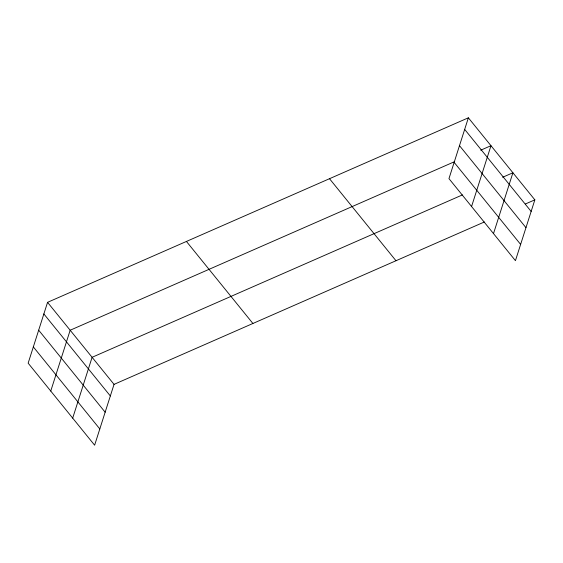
<?xml version="1.0" encoding="UTF-8"?>
<svg xmlns="http://www.w3.org/2000/svg" width="563" height="563" viewBox="0 0 563 563"><rect width="100%" height="100%" fill="white"/><g stroke="black" fill="none" stroke-linecap="round" stroke-linejoin="round"><path stroke-width="0.84" d="M468.374 117.808L448.964 178.626L515.441 260.662L534.85 199.837L468.374 117.808L47.559 302.338L28.15 363.163L94.626 445.192L114.036 384.374L484.349 221.984M50.754 391.053L70.164 330.235L454.679 161.616M72.69 418.119L92.1 357.301L462.413 194.911M471.569 206.515L490.978 145.697L480.718 150.194M493.505 233.589L512.914 172.771L502.653 177.268M525.385 203.989L534.85 199.837M464.672 129.399L531.148 211.435M459.492 145.648L525.969 227.677M454.151 162.383L520.627 244.412M329.503 178.703L395.979 260.732M186.43 241.443L252.907 323.479M47.559 302.338L114.036 384.374M43.858 313.936L110.334 395.965M38.678 330.178L105.154 412.207M33.337 346.914L99.813 428.95"/></g></svg>
